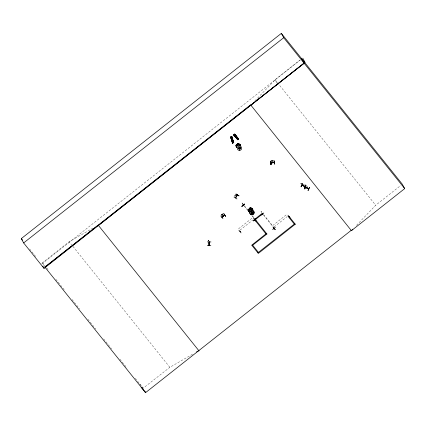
<?xml version="1.0" encoding="UTF-8"?>
<svg xmlns="http://www.w3.org/2000/svg" width="426" height="426" viewBox="0 0 426 426"><rect width="100%" height="100%" fill="white"/><g stroke="black" fill="none" stroke-linecap="round" stroke-linejoin="round"><path stroke-width="0.32" stroke-dasharray="2.13 1.6" d="M208.149 243.054L208.138 242.319M208.202 240.615L208.33 240.227L208.197 240.536M208.218 241.18L208.298 240.12L208.607 240.727M236.292 146.965C234.119 144.164 239.492 141.629 240.36 145.106A2.236 2.183 -28.4 0 0 237.175 144.148L236.776 144.281M236.238 145.197L236.073 146.352M236.329 146.251C236.51 144.632 238.587 143.684 239.902 144.691M236.499 145.676L236.489 147.385A2.236 2.183 -28.4 0 1 237.692 144.494A2.236 2.183 -28.4 0 1 240.605 145.601L240.067 144.686M236.212 145.213L237.069 144.052M236.574 146.709L237.41 145.197L238.485 144.755M236.808 147.14L236.978 146.565A2.205 2.157 -28.4 0 0 236.835 147.108A2.236 2.183 -28.4 0 1 236.962 146.576M239.7 148.546L239.614 147.971L240.142 148.094M239.971 148.408L240.003 148.062M248.475 210.061L248.651 209.485M248.912 209.965L248.896 211.674M248.624 209.501L249.519 208.607L249.306 208.42M249.95 209.981L250.078 209.672M251.899 212.483L252.325 212.728L252.314 212.281M301.198 183.547L300.836 183.484L301.182 183.537M301.145 184.059L301.619 184.426M301.299 183.611L300.958 183.595L301.858 183.824M303.802 184.82L304.089 184.943M236.723 146.145L237 145.623M238.869 148.674L239.934 148.211L240.631 147.284A2.236 2.183 -28.4 0 1 238.288 148.685L238.874 148.658M239.705 148.514L240.115 148.339M248.885 209.981L249.194 209.47M250.179 209.917L249.364 210.865A2.236 2.183 -28.4 0 1 252.772 209.869L251.713 209.454L250.568 209.651L251.122 209.491M252.043 212.446L252.432 212.436M253.214 212.968L253.523 212.457A2.236 2.183 -28.4 0 1 253.225 212.963A2.236 2.183 -28.4 0 0 253.497 212.436A2.205 2.157 -28.4 0 1 253.214 212.973M235.796 194.213L234.742 195.742L234.902 196.753M254.966 100.84L275.132 79.822M356.503 225.365L375.711 205.225L400.76 185.454M221.445 215.125L222.617 213.777M236.505 144.702L237.415 143.983L238.565 143.802M237.239 146.07L237.665 145.655A2.205 2.157 -28.4 0 0 237.261 146.059A2.236 2.183 -28.4 0 1 237.66 145.655M239.849 146.874L238.368 147.758L238.933 147.588M239.923 148.2L240.323 147.79M240.163 148.637L239.098 149.105L240.578 148.221A2.189 2.141 -28.4 0 1 238.549 149.111M249.173 209.47L250.083 208.751L251.233 208.57M249.817 209.485L249.13 210.433L248.997 211.573L248.976 210.976M251.963 212.324L252.575 212.558M252.581 212.941L252.985 212.51A2.199 2.151 -28.4 0 1 250.957 213.41L252.085 213.25L252.996 212.526M44.576 266.5L42.552 262.709L69.172 241.702L71.552 244.71M276.879 83.054L275.089 79.742L300.144 59.97M41.7 264.045L300.186 60.05M221.211 215.146L221.685 214.464M221.238 215.173L222.707 214.022M222.745 214.092L221.898 214.763L222.111 215.162L222.963 214.491M222.207 215.332L223.054 214.661M221.669 216.014L222.526 215.338L221.712 216.019M238.565 228.794L253.348 217.127M240.014 230.125L253.262 219.667M272.704 225.54L286.975 214.278M274.152 226.877L287.401 216.419M242.277 203.612L242.879 204.725M261.463 212.409L261.756 212.579M235.557 195.758L235.147 196.066L235.067 194.927M236.792 144.27L237.122 144.169M237.42 145.218L237.921 144.915M239.96 148.392L239.673 148.402M249.247 208.484L250.392 208.106M249.828 209.507L250.898 209.038M250.105 209.943L250.568 209.635M251.707 211.413L251.377 211.44M250.781 212.047L251.846 211.584M251.58 212.324L252.496 211.6A2.236 2.183 -28.4 0 1 251.005 212.452L251.58 212.324L251.026 212.468A2.236 2.183 -28.4 0 0 252.485 211.6A2.205 2.157 -28.4 0 1 251.031 212.473M252.426 212.755L252.112 212.803M252.804 213.357A2.236 2.183 -28.4 0 1 251.745 213.82L252.314 213.671A2.205 2.157 -28.4 0 1 251.766 213.841L252.81 213.378M93.076 228.075L69.172 241.702M72.915 246.372L169.862 367.313L193.132 353.889M238.161 145.362L239.87 145.303A2.236 2.183 -28.4 0 0 238.161 145.357A2.205 2.157 -28.4 0 1 239.833 145.309M251.276 212.963L252.751 212.079A2.236 2.183 -28.4 0 1 250.696 212.973L251.835 212.787M252.277 212.824L252.442 212.404M270.803 160.826L271.942 160.613L272.853 161.257L271.309 161.683M271.096 160.906L271.74 160.73M272.837 160.703L272.022 160.836L273.247 160.762L272.842 160.74M271 161.113L272.065 160.948L272.283 161.347L271.218 161.513M273.316 160.73L273.018 160.9M271.314 161.907L273.311 161.566M237.751 143.397L238.331 143.381M237.974 143.834L239.13 143.935M238.475 144.733L240.147 145.149M250.381 208.122L252.054 208.5M250.887 209.022L252.048 209.161M250.078 210.023L250.163 209.693M208.223 243.31L208.213 243.624M250.957 208.106L251.51 208.239M251.218 208.586L251.803 208.703M251.697 209.47L252.277 209.592M303.44 184.511L303.988 184.841M239.098 143.951L240.28 145.223M251.51 208.239L252.006 208.511M251.771 208.719L252.309 208.98M252.038 209.139L252.964 209.816M239.854 144.696L240.317 145.09M240.136 145.128L240.562 145.543A2.205 2.157 -28.4 0 0 237.676 144.467A2.205 2.157 -28.4 0 0 236.51 147.327M252.006 208.506L252.469 208.9M252.261 208.985L253.028 209.874A2.236 2.183 -28.4 0 0 249.828 208.889A2.205 2.157 -28.4 0 0 249.21 212.1A2.21 2.157 -28.4 0 1 252.932 209.848L252.74 209.454M252.543 209.422L252.975 209.832M252.911 209.965A2.236 2.183 -28.4 0 0 249.583 208.436A2.236 2.183 -28.4 0 0 249.37 212.084A2.236 2.183 -28.4 0 1 249.572 208.41A2.199 2.151 -28.4 0 1 252.847 209.917A2.236 2.183 -28.4 0 0 249.572 208.41L249.45 208.458M249.119 211.653C245.743 208.756 252.607 205.439 252.895 209.991A2.205 2.157 -28.4 0 0 249.615 208.49A2.205 2.157 -28.4 0 0 249.407 212.089L248.938 211.69A2.236 2.183 -28.4 0 1 250.105 208.783A2.236 2.183 -28.4 0 1 253.017 209.89M139.632 383.879L143.243 388.32M275.089 79.742L375.753 205.305M261.814 212.308L260.989 211.28L261.617 212.436M263.46 214.363L272.523 225.663M263.577 215.071L272.64 226.371M243.864 205.05L241.803 202.478L242.74 204.214M244.274 205.561L249.215 211.727M252.511 215.833L253.965 218.021M244.391 206.269L248.922 211.919M251.803 215.519L253.454 217.574M42.552 262.709L45.044 265.819M46.711 267.895L48.372 269.967M55.859 279.302L64.172 289.675M72.074 299.526L79.555 308.861M87.873 319.228L95.77 329.08M103.672 338.936L111.575 348.787M119.887 359.155L126.959 367.973M135.271 378.341L143.173 388.192L169.862 367.313M29.628 248.986L36.29 257.293M249.194 212.169L248.512 210.598M307.918 187.632L307.237 186.806L307.881 187.616M303.967 184.793L304.297 185.416M303.951 184.831L304.26 185.401M300.852 183.452L301.182 184.075M240.44 145.362L240.328 145.165A2.205 2.157 -28.4 0 0 237.202 144.201A2.205 2.157 -28.4 0 0 236.584 147.412M236.26 146.848L235.844 145.346M252.474 208.974L252.703 209.374M248.454 210.732L248.667 211.136M248.704 211.216L248.922 211.615M249.173 212.084L248.965 211.695A2.199 2.151 -28.4 0 1 250.131 208.841A2.199 2.151 -28.4 0 1 253.001 209.933M235.248 195.188L235.461 195.582M208.261 240.157L208.57 240.727M236.1 146.31L236.526 147.401A2.236 2.183 -28.4 0 1 237.681 144.467A2.236 2.183 -28.4 0 1 240.594 145.58M252.533 208.958L252.693 210.093A2.21 2.157 -28.4 0 0 249.609 207.872A2.21 2.157 -28.4 0 0 249.141 211.61A2.21 2.157 -28.4 0 1 249.359 208.021A2.21 2.157 -28.4 0 1 252.65 209.528M248.981 211.557L249.146 212.127L248.768 211.078M248.507 210.034L248.48 210.641M250.717 212.963A2.199 2.151 -28.4 0 0 252.73 212.084A2.236 2.183 -28.4 0 1 250.685 212.947M252.953 212.489A2.21 2.157 -28.4 0 1 250.935 213.373M251.324 211.834A2.21 2.157 -28.4 0 0 251.819 211.541A2.21 2.157 -28.4 0 1 250.776 212.01M252.693 212.004A2.205 2.157 -28.4 0 1 250.674 212.888M249.364 212.004A2.199 2.151 -28.4 0 1 249.572 208.415M252.426 211.525A2.199 2.151 -28.4 0 1 250.983 212.388M253.449 212.393A2.199 2.151 -28.4 0 1 253.166 212.888M252.767 213.298A2.199 2.151 -28.4 0 1 251.723 213.756M252.74 209.874A2.199 2.151 -28.4 0 0 249.391 210.849A2.236 2.183 -28.4 0 1 252.788 209.896M249.434 210.929A2.205 2.157 -28.4 0 1 250.115 210.018M250.61 209.725A2.205 2.157 -28.4 0 1 252.783 209.949M252.314 213.682A2.236 2.183 -28.4 0 1 251.755 213.841M240.605 147.3A2.205 2.157 -28.4 0 1 238.304 148.679M236.403 146.869A2.205 2.157 -28.4 0 1 240.301 145.16M236.654 146.746A2.189 2.141 -28.4 0 1 240.536 145.617M236.361 146.959A2.189 2.141 -28.4 0 1 237.229 143.642A2.189 2.141 -28.4 0 1 240.237 145.266M239.817 146.869A2.189 2.141 -28.4 0 1 238.379 147.731M240.796 147.668A2.189 2.141 -28.4 0 1 238.512 149.041M236.616 147.236A2.189 2.141 -28.4 0 1 240.493 145.543M237.175 144.148A2.236 2.183 -28.4 0 0 236.547 147.401A2.236 2.183 -28.4 0 1 237.42 143.988A2.236 2.183 -28.4 0 1 240.488 145.649M240.28 147.715A2.205 2.157 -28.4 0 1 238.837 148.583M240.605 147.258A2.236 2.183 -28.4 0 1 238.272 148.658M236.542 147.332A2.205 2.157 -28.4 0 1 237.415 143.988A2.205 2.157 -28.4 0 1 240.445 145.628M240.024 147.236A2.205 2.157 -28.4 0 1 238.001 148.12M240.759 148.605A2.205 2.157 -28.4 0 1 240.36 149.015M239.865 149.313A2.205 2.157 -28.4 0 1 239.316 149.473M236.877 147.188A2.205 2.157 -28.4 0 1 237.021 146.64M238.198 145.436A2.205 2.157 -28.4 0 1 239.875 145.388M240.802 148.647A2.236 2.183 -28.4 0 1 240.392 149.068M239.891 149.366A2.236 2.183 -28.4 0 1 239.332 149.531M307.471 186.929L307.71 187.163L307.471 186.929M234.726 195.928L234.651 196.258L234.726 195.928M240.083 147.311L239.172 148.035L238.022 148.211A2.236 2.183 -28.4 0 0 240.078 147.311A2.236 2.183 -28.4 0 1 238.017 148.179A2.205 2.157 -28.4 0 0 240.067 147.316M240.823 148.679L240.402 149.089A2.205 2.157 -28.4 0 0 240.807 148.685M222.463 213.964L221.951 214.464L222.463 213.964M208.176 243.534L208.117 243.049L208.176 243.534M252.959 209.853A2.205 2.157 -28.4 0 0 249.828 208.889A2.236 2.183 -28.4 0 0 249.205 212.148A2.199 2.151 -28.4 0 1 252.948 209.901"/><path stroke-width="0.64" d="M224.64 215.061L221.898 217.223L222.175 217.004M224.608 214.997L222.228 217.052M207.329 245.371L210.843 245.429M208.958 245.259L209.161 245.051M208.969 245.019L209.118 241.899L209.017 245.349M209.241 241.861L209.187 245.328M210.971 241.957L207.435 241.861M240.328 231.318L239.971 231.515M288.684 216.733L288.919 216.573L288.636 216.791M235.434 197.898L237.287 194.996M235.445 197.818L237.458 195.023M243.214 205.364L243.528 205.545M254.631 219.385L254.817 219.539M262.347 214.054L262.618 214.422L262.475 214.044M235.599 136.49L236.116 136.544L235.594 136.48M231.877 139.542L232.261 139.297L231.813 139.153M270.808 163.009L274.291 162.46M274.179 162.391L270.84 162.897M273.902 228.469L273.79 228.139L274.003 228.341M300.996 186.785L302.449 183.595M301.129 186.838L302.582 183.654M301.88 185.145L305.027 186.46M301.864 185.321L305.053 186.54M305.804 185.012L304.542 188.308L305.799 185.012M306.07 185.811L304.782 189.075L306.06 185.811M305.58 187.36L308.61 188.899M305.841 187.69L308.424 188.58M308.152 190.523L309.617 187.339M221.978 217.345L224.715 215.151M234.023 197.041L236.962 198.953M235.972 194.128L238.911 195.917M235.759 197.653L237.255 195.364M231.808 139.142L231.882 139.552M236.068 193.974L239.018 195.811M254.679 219.651L254.849 219.97L254.716 219.667M234.801 134.126L234.476 134.382L238.406 139.238L238.709 138.998L234.71 134.147L233.794 134.893L237.777 139.728L233.73 134.962L237.783 139.723M351.189 230.354L351.423 230.652L352.84 229.188M274.142 228.187L274.301 227.974M220.79 215.923L222.952 218.623M233.746 134.957L234.055 134.707L237.964 139.579L237.644 139.834L238.704 138.998M234.044 134.722L233.736 134.962M238.901 230.184L241.052 232.884M273.034 226.978L275.175 229.689M301.709 58.735L304.1 63.16L44.048 268.385L23.648 242.942L21.3 238.597L281.352 33.372L402.325 184.218L404.7 188.606L351.423 230.652L250.605 104.844L44.948 267.145L145.57 392.628L351.226 230.328L351.461 230.62M23.648 242.942L283.695 37.717L281.352 33.372M98.422 225.423L304.079 63.123M234.46 135.718L235.381 134.989M235.205 136.65L236.132 135.921M236.526 136.416L235.594 137.129M237.367 139.195L238.15 138.578M237.303 139.265L238.23 138.535M223.751 213.634L225.759 216.456L223.746 213.634M265.946 233.874L254.444 219.544L262.341 213.234M262.762 213.761L255.371 219.592M295.266 224.193L258.342 253.411L251.734 245.168L266.484 233.453M266.905 233.975L252.123 245.642M289.078 216.477L288.567 216.956L294.307 224.097M44.868 267.038L98.188 225.13L199.043 350.907M250.839 105.137L305.101 62.489L302.774 58.181M244.524 204.054L241.851 206.365L244.513 204.043M241.83 206.333L244.615 204.166M256.239 218.671L253.545 220.95M253.454 220.838L256.191 218.602M263.8 212.968L261.037 215.167M240.115 231.574L240.36 231.387M256.074 221.083L253.752 218.458L256.058 221.089M273.854 228.214L273.865 228.453M272.613 229.593L275.398 227.436M305.533 187.424L308.648 188.675M274.275 162.615L270.792 163.062M287.949 215.21L290.042 217.915M254.727 219.821L254.668 219.353M232.862 142.944L232.495 143.061L230.674 137.065L231.888 136.693L233.549 142.726L231.494 136.821L231.882 136.698L231.499 136.821L233.469 142.737M230.599 137.113L230.972 136.991L232.878 142.934L232.505 143.061L230.663 137.055L230.983 136.986L232.852 142.944M232.484 143.061L233.783 142.646L231.808 136.709M233.688 142.657L231.781 136.693L233.539 142.726M196.535 351.924L198.809 350.614M288.642 216.658L288.833 216.504M230.865 137.678L231.984 137.31M230.993 138.077L232.111 137.715M231.185 138.684L232.303 138.317M232.372 142.412L233.491 142.05M270.382 161.379L271.058 164.782L270.382 161.385M271.021 164.75L270.521 161.353M233.395 142.774L233.767 142.651M274.035 160.772L274.738 164.207L274.099 160.794M243.352 205.289L243.507 205.518M301.949 185.225L305.08 186.572M309.478 187.28L307.998 190.454M141.155 387.202L145.57 392.628L144.696 391.015M283.695 37.717L404.7 188.606M234.657 134.238L238.571 139.11L234.71 134.147M234.54 134.307L238.459 139.18M238.294 139.27L238.012 139.494M289.105 216.53L295.293 224.246M262.373 213.288L262.794 213.815M266.937 234.028L254.95 219.065M21.3 238.597L22.551 240.157M273.045 226.925L275.217 229.667M294.845 223.671L257.89 252.831M232.468 138.839L231.355 139.217M258.433 252.405L252.666 245.216M42.877 266.213L44.048 268.385M230.887 136.996L232.777 142.96M230.77 137.055L232.633 143.014M234.801 134.131L234.492 134.371L234.79 134.137M235.109 134.643L234.194 135.388L235.115 134.659M235.77 135.468L234.854 136.214L235.78 135.484M232.66 139.44L231.542 139.808L232.671 139.456M251.665 214.725A2.21 2.157 -28.4 0 0 253.955 211.685A2.194 2.146 -28.4 0 0 250.184 211.285A2.21 2.157 -28.4 0 0 251.665 214.725A2.194 2.146 -28.4 0 0 253.933 211.674A2.21 2.157 -28.4 0 0 250.179 211.291A2.194 2.146 -28.4 0 0 251.66 214.699M239.247 150.405A2.189 2.141 -28.4 0 0 241.521 147.391A2.189 2.141 -28.4 0 0 237.777 147.002A2.189 2.141 -28.4 0 0 239.247 150.405"/></g></svg>
